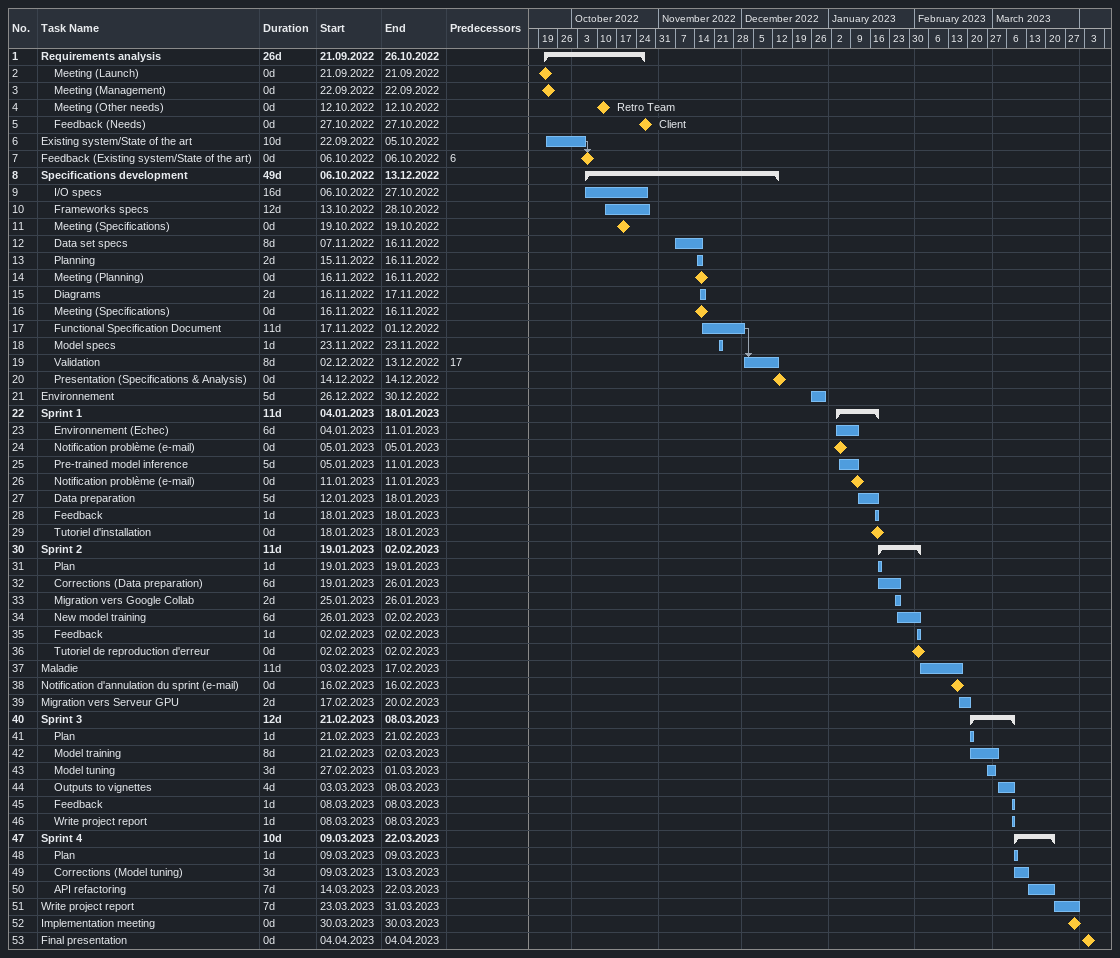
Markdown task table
| ID | Level | Task | Duration | Start | Finish | Predecessors | Resources |
|---|---|---|---|---|---|---|---|
| 1 | 1 | **Requirements analysis** | 26d | 2022-09-21 | 2022-10-26 |  |  |
| 2 | 2 | Meeting (Launch) | 0d | 2022-09-21 | 2022-09-21 |  |  |
| 3 | 2 | Meeting (Management) | 0d | 2022-09-22 | 2022-09-22 |  |  |
| 4 | 2 | Meeting (Other needs) | 0d | 2022-10-12 | 2022-10-12 |  | Retro Team |
| 5 | 2 | Feedback (Needs) | 0d | 2022-10-27 | 2022-10-27 |  | Client |
| 6 | 1 | Existing system/State of the art | 10d | 2022-09-22 | 2022-10-05 |  |  |
| 7 | 1 | Feedback (Existing system/State of the art) | 0d | 2022-10-06 | 2022-10-06 | 6 |  |
| 8 | 1 | **Specifications development** | 49d | 2022-10-06 | 2022-12-13 |  |  |
| 9 | 2 | I/O specs | 16d | 2022-10-06 | 2022-10-27 |  |  |
| 10 | 2 | Frameworks specs | 12d | 2022-10-13 | 2022-10-28 |  |  |
| 11 | 2 | Meeting (Specifications) | 0d | 2022-10-19 | 2022-10-19 |  |  |
| 12 | 2 | Data set specs | 8d | 2022-11-07 | 2022-11-16 |  |  |
| 13 | 2 | Planning | 2d | 2022-11-15 | 2022-11-16 |  |  |
| 14 | 2 | Meeting (Planning) | 0d | 2022-11-16 | 2022-11-16 |  |  |
| 15 | 2 | Diagrams | 2d | 2022-11-16 | 2022-11-17 |  |  |
| 16 | 2 | Meeting (Specifications) | 0d | 2022-11-16 | 2022-11-16 |  |  |
| 17 | 2 | Functional Specification Document | 11d | 2022-11-17 | 2022-12-01 |  |  |
| 18 | 2 | Model specs | 1d | 2022-11-23 | 2022-11-23 |  |  |
| 19 | 2 | Validation | 8d | 2022-12-02 | 2022-12-13 | 17 |  |
| 20 | 2 | Presentation (Specifications & Analysis) | 0d | 2022-12-14 | 2022-12-14 |  |  |
| 21 | 1 | Environnement | 5d | 2022-12-26 | 2022-12-30 |  |  |
| 22 | 1 | **Sprint 1** | 11d | 2023-01-04 | 2023-01-18 |  |  |
| 23 | 2 | Environnement (Echec) | 6d | 2023-01-04 | 2023-01-11 |  |  |
| 24 | 2 | Notification problème (e-mail) | 0d | 2023-01-05 | 2023-01-05 |  |  |
| 25 | 2 | Pre-trained model inference | 5d | 2023-01-05 | 2023-01-11 |  |  |
| 26 | 2 | Notification problème (e-mail) | 0d | 2023-01-11 | 2023-01-11 |  |  |
| 27 | 2 | Data preparation | 5d | 2023-01-12 | 2023-01-18 |  |  |
| 28 | 2 | Feedback | 1d | 2023-01-18 | 2023-01-18 |  |  |
| 29 | 2 | Tutoriel d'installation | 0d | 2023-01-18 | 2023-01-18 |  |  |
| 30 | 1 | **Sprint 2** | 11d | 2023-01-19 | 2023-02-02 |  |  |
| 31 | 2 | Plan | 1d | 2023-01-19 | 2023-01-19 |  |  |
| 32 | 2 | Corrections (Data preparation) | 6d | 2023-01-19 | 2023-01-26 |  |  |
| 33 | 2 | Migration vers Google Collab | 2d | 2023-01-25 | 2023-01-26 |  |  |
| 34 | 2 | New model training | 6d | 2023-01-26 | 2023-02-02 |  |  |
| 35 | 2 | Feedback | 1d | 2023-02-02 | 2023-02-02 |  |  |
| 36 | 2 | Tutoriel de reproduction d'erreur | 0d | 2023-02-02 | 2023-02-02 |  |  |
| 37 | 1 | Maladie | 11d | 2023-02-03 | 2023-02-17 |  |  |
| 38 | 1 | Notification d'annulation du sprint (e-mail) | 0d | 2023-02-16 | 2023-02-16 |  |  |
| 39 | 1 | Migration vers Serveur GPU | 2d | 2023-02-17 | 2023-02-20 |  |  |
| 40 | 1 | **Sprint 3** | 12d | 2023-02-21 | 2023-03-08 |  |  |
| 41 | 2 | Plan | 1d | 2023-02-21 | 2023-02-21 |  |  |
| 42 | 2 | Model training | 8d | 2023-02-21 | 2023-03-02 |  |  |
| 43 | 2 | Model tuning | 3d | 2023-02-27 | 2023-03-01 |  |  |
| 44 | 2 | Outputs to vignettes | 4d | 2023-03-03 | 2023-03-08 |  |  |
| 45 | 2 | Feedback | 1d | 2023-03-08 | 2023-03-08 |  |  |
| 46 | 2 | Write project report | 1d | 2023-03-08 | 2023-03-08 |  |  |
| 47 | 1 | **Sprint 4** | 10d | 2023-03-09 | 2023-03-22 |  |  |
| 48 | 2 | Plan | 1d | 2023-03-09 | 2023-03-09 |  |  |
| 49 | 2 | Corrections (Model tuning) | 3d | 2023-03-09 | 2023-03-13 |  |  |
| 50 | 2 | API refactoring | 7d | 2023-03-14 | 2023-03-22 |  |  |
| 51 | 1 | Write project report | 7d | 2023-03-23 | 2023-03-31 |  |  |
| 52 | 1 | Implementation meeting | 0d | 2023-03-30 | 2023-03-30 |  |  |
| 53 | 1 | Final presentation | 0d | 2023-04-04 | 2023-04-04 |  |  |
